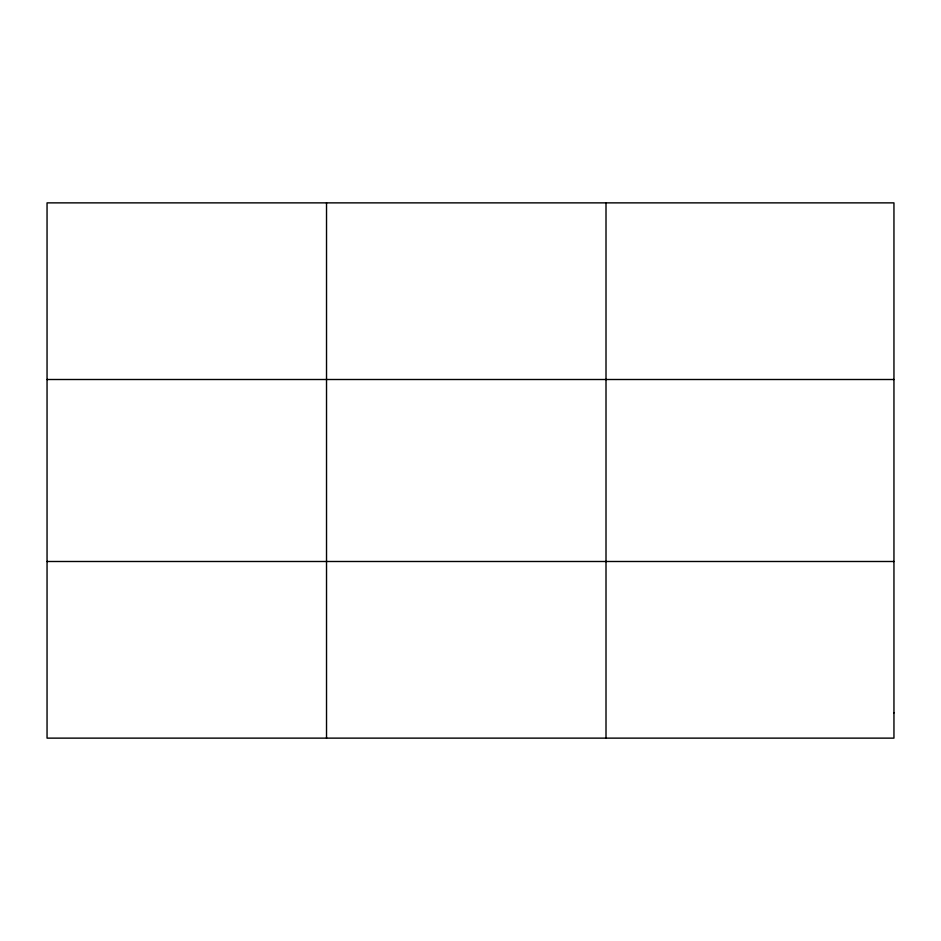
<?xml version="1.0" encoding="UTF-8"?>
<svg xmlns="http://www.w3.org/2000/svg" width="941" height="941" viewBox="0 0 941 941"><rect width="100%" height="100%" fill="white"/><g stroke="black" fill="none" stroke-linecap="round" stroke-linejoin="round"><path stroke-width="1.41" d="M326.527 738.132L326.527 202.868M606.004 738.132L606.004 202.868M47.05 379.505L893.95 379.505M47.05 561.495L893.95 561.495M893.95 712.89L893.95 738.132L47.05 738.132L47.05 202.868L893.95 202.868L893.95 712.89"/></g></svg>
